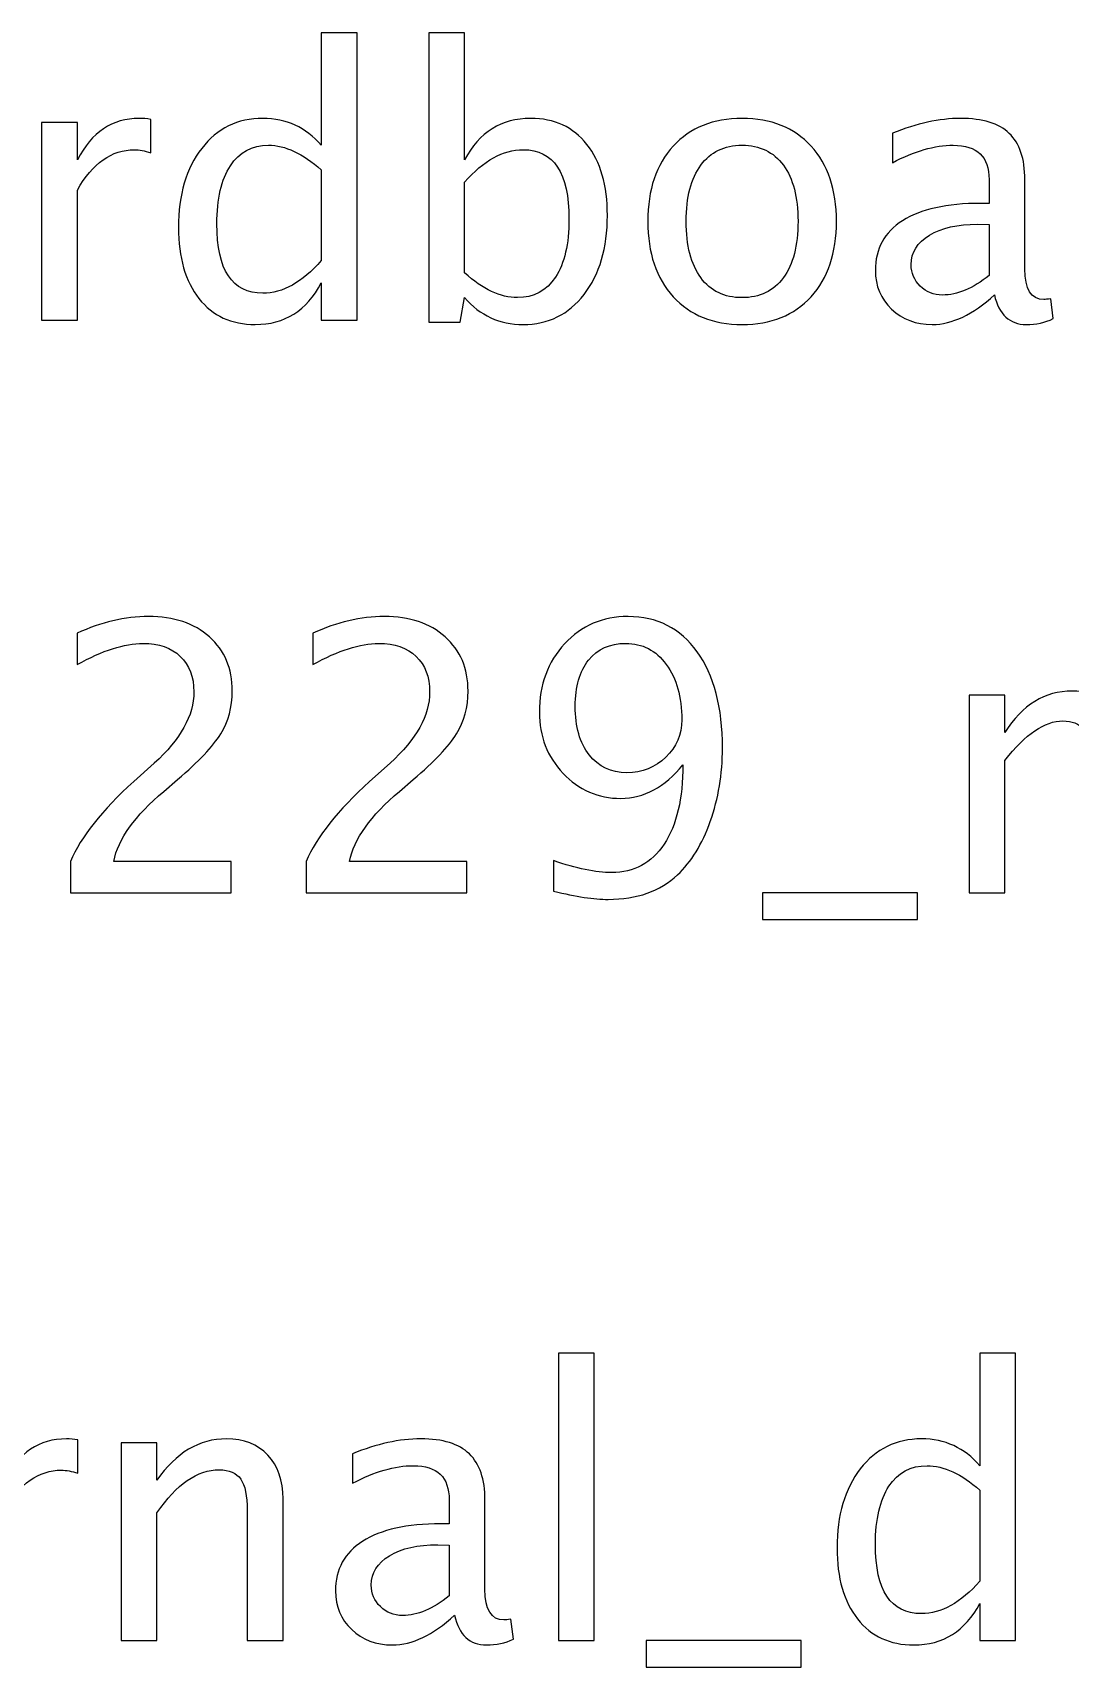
# Model space of a CAD drawing. Header units: centimetres. Extents: x -19.2 to 20.5, y -19 to 20.1.
# Drawn here: x -3.55 to -0.02, y 14.58 to 20.15 of the extents above; entities that cross this region are included whole.
import ezdxf

# ---------------------------------------------------------------- set-up
doc = ezdxf.new("R2010")
doc.units = ezdxf.units.CM
doc.header["$MEASUREMENT"] = 0
doc.layers.add('Layer 1', color=7, linetype='Continuous')

msp = doc.modelspace()

# ---------------------------------------------------------------- linework, layer by layer
at = {"layer": 'Layer 1'}
for points, knots in [([(-2.56951, 19.17044), (-2.56951, 19.17044), (-2.56951, 19.29681), (-2.56951, 19.29681), (-2.56951, 19.29681), (-2.61925, 19.2024), (-2.69418, 19.1552), (-2.7943, 19.1552), (-2.7943, 19.1552), (-2.87558, 19.1552), (-2.9395, 19.18462), (-2.98607, 19.24368), (-2.98607, 19.24368), (-3.03264, 19.30273), (-3.05592, 19.38338), (-3.05592, 19.48561), (-3.05592, 19.48561), (-3.05592, 19.59737), (-3.02946, 19.68733), (-2.97676, 19.75549), (-2.97676, 19.75549), (-2.92384, 19.82343), (-2.85441, 19.85751), (-2.76826, 19.85751), (-2.76826, 19.85751), (-2.68847, 19.85751), (-2.622, 19.82703), (-2.56951, 19.76586), (-2.56951, 19.76586), (-2.56951, 19.76586), (-2.56951, 20.14961), (-2.56951, 20.14961), (-2.56951, 20.14961), (-2.56951, 20.14961), (-2.44759, 20.14961), (-2.44759, 20.14961), (-2.44759, 20.14961), (-2.44759, 20.14961), (-2.44759, 19.17044), (-2.44759, 19.17044), (-2.44759, 19.17044), (-2.44759, 19.17044), (-2.56951, 19.17044), (-2.56951, 19.17044)], [0, 0, 0, 0, 0.0833333, 0.0833333, 0.0833333, 0.0833333, 0.1666667, 0.1666667, 0.1666667, 0.1666667, 0.25, 0.25, 0.25, 0.25, 0.3333333, 0.3333333, 0.3333333, 0.3333333, 0.4166667, 0.4166667, 0.4166667, 0.4166667, 0.5, 0.5, 0.5, 0.5, 0.5833333, 0.5833333, 0.5833333, 0.5833333, 0.6666667, 0.6666667, 0.6666667, 0.6666667, 0.75, 0.75, 0.75, 0.75, 0.8333333, 0.8333333, 0.8333333, 0.8333333, 1, 1, 1, 1]), ([(-2.20333, 19.16282), (-2.20333, 19.16282), (-2.20333, 20.14961), (-2.20333, 20.14961), (-2.20333, 20.14961), (-2.20333, 20.14961), (-2.08141, 20.14961), (-2.08141, 20.14961), (-2.08141, 20.14961), (-2.08141, 20.14961), (-2.08141, 19.71633), (-2.08141, 19.71633), (-2.08141, 19.71633), (-2.03146, 19.81052), (-1.95631, 19.85751), (-1.8562, 19.85751), (-1.8562, 19.85751), (-1.77513, 19.85751), (-1.71142, 19.82809), (-1.66485, 19.76903), (-1.66485, 19.76903), (-1.61828, 19.70998), (-1.595, 19.62933), (-1.595, 19.5271), (-1.595, 19.5271), (-1.595, 19.41576), (-1.62146, 19.3258), (-1.67416, 19.25765), (-1.67416, 19.25765), (-1.72687, 19.18928), (-1.79629, 19.1552), (-1.88223, 19.1552), (-1.88223, 19.1552), (-1.96203, 19.1552), (-2.02849, 19.18568), (-2.08141, 19.24685), (-2.08141, 19.24685), (-2.08141, 19.24685), (-2.09623, 19.16282), (-2.09623, 19.16282), (-2.09623, 19.16282), (-2.09623, 19.16282), (-2.20333, 19.16282), (-2.20333, 19.16282)], [0, 0, 0, 0, 0.0833333, 0.0833333, 0.0833333, 0.0833333, 0.1666667, 0.1666667, 0.1666667, 0.1666667, 0.25, 0.25, 0.25, 0.25, 0.3333333, 0.3333333, 0.3333333, 0.3333333, 0.4166667, 0.4166667, 0.4166667, 0.4166667, 0.5, 0.5, 0.5, 0.5, 0.5833333, 0.5833333, 0.5833333, 0.5833333, 0.6666667, 0.6666667, 0.6666667, 0.6666667, 0.75, 0.75, 0.75, 0.75, 0.8333333, 0.8333333, 0.8333333, 0.8333333, 1, 1, 1, 1]), ([(-3.52222, 19.17044), (-3.52222, 19.17044), (-3.52222, 19.84354), (-3.52222, 19.84354), (-3.52222, 19.84354), (-3.52222, 19.84354), (-3.4003, 19.84354), (-3.4003, 19.84354), (-3.4003, 19.84354), (-3.4003, 19.84354), (-3.4003, 19.71633), (-3.4003, 19.71633), (-3.4003, 19.71633), (-3.35183, 19.81052), (-3.28155, 19.85751), (-3.18927, 19.85751), (-3.18927, 19.85751), (-3.17678, 19.85751), (-3.16366, 19.85645), (-3.15011, 19.85434), (-3.15011, 19.85434), (-3.15011, 19.85434), (-3.15011, 19.74025), (-3.15011, 19.74025), (-3.15011, 19.74025), (-3.17128, 19.74723), (-3.1899, 19.75083), (-3.20599, 19.75083), (-3.20599, 19.75083), (-3.28346, 19.75083), (-3.34823, 19.70511), (-3.4003, 19.61346), (-3.4003, 19.61346), (-3.4003, 19.61346), (-3.4003, 19.17044), (-3.4003, 19.17044), (-3.4003, 19.17044), (-3.4003, 19.17044), (-3.52222, 19.17044), (-3.52222, 19.17044)], [0, 0, 0, 0, 0.0909091, 0.0909091, 0.0909091, 0.0909091, 0.1818182, 0.1818182, 0.1818182, 0.1818182, 0.2727273, 0.2727273, 0.2727273, 0.2727273, 0.3636364, 0.3636364, 0.3636364, 0.3636364, 0.4545455, 0.4545455, 0.4545455, 0.4545455, 0.5454545, 0.5454545, 0.5454545, 0.5454545, 0.6363636, 0.6363636, 0.6363636, 0.6363636, 0.7272727, 0.7272727, 0.7272727, 0.7272727, 0.8181818, 0.8181818, 0.8181818, 0.8181818, 1, 1, 1, 1]), ([(-1.13611, 19.1552), (-1.23496, 19.1552), (-1.31327, 19.18674), (-1.37085, 19.24982), (-1.37085, 19.24982), (-1.42863, 19.31289), (-1.45742, 19.39862), (-1.45742, 19.50678), (-1.45742, 19.50678), (-1.45742, 19.61473), (-1.42863, 19.70024), (-1.37085, 19.76311), (-1.37085, 19.76311), (-1.31327, 19.82597), (-1.23496, 19.85751), (-1.13611, 19.85751), (-1.13611, 19.85751), (-1.03726, 19.85751), (-0.95894, 19.82597), (-0.90137, 19.76311), (-0.90137, 19.76311), (-0.84359, 19.70024), (-0.8148, 19.61473), (-0.8148, 19.50678), (-0.8148, 19.50678), (-0.8148, 19.39862), (-0.84359, 19.31289), (-0.90137, 19.24982), (-0.90137, 19.24982), (-0.95894, 19.18674), (-1.03726, 19.1552), (-1.13611, 19.1552)], [0, 0, 0, 0, 0.1111111, 0.1111111, 0.1111111, 0.1111111, 0.2222222, 0.2222222, 0.2222222, 0.2222222, 0.3333333, 0.3333333, 0.3333333, 0.3333333, 0.4444444, 0.4444444, 0.4444444, 0.4444444, 0.5555556, 0.5555556, 0.5555556, 0.5555556, 0.6666667, 0.6666667, 0.6666667, 0.6666667, 0.7777778, 0.7777778, 0.7777778, 0.7777778, 1, 1, 1, 1]), ([(-0.27696, 19.25617), (-0.35019, 19.18886), (-0.42068, 19.1552), (-0.48841, 19.1552), (-0.48841, 19.1552), (-0.54408, 19.1552), (-0.59044, 19.17256), (-0.62705, 19.20748), (-0.62705, 19.20748), (-0.66388, 19.24241), (-0.6823, 19.28643), (-0.6823, 19.33956), (-0.6823, 19.33956), (-0.6823, 19.41301), (-0.6514, 19.46953), (-0.58959, 19.5089), (-0.58959, 19.5089), (-0.52778, 19.54827), (-0.43909, 19.56795), (-0.32352, 19.56795), (-0.32352, 19.56795), (-0.32352, 19.56795), (-0.29495, 19.56795), (-0.29495, 19.56795), (-0.29495, 19.56795), (-0.29495, 19.56795), (-0.29495, 19.64902), (-0.29495, 19.64902), (-0.29495, 19.64902), (-0.29495, 19.72712), (-0.33559, 19.76607), (-0.41708, 19.76607), (-0.41708, 19.76607), (-0.48016, 19.76607), (-0.54916, 19.74617), (-0.62388, 19.70638), (-0.62388, 19.70638), (-0.62388, 19.70638), (-0.62388, 19.80671), (-0.62388, 19.80671), (-0.62388, 19.80671), (-0.54175, 19.84058), (-0.46428, 19.85751), (-0.39168, 19.85751), (-0.39168, 19.85751), (-0.31696, 19.85751), (-0.26172, 19.84058), (-0.22637, 19.8065), (-0.22637, 19.8065), (-0.19081, 19.77242), (-0.17303, 19.71993), (-0.17303, 19.64902), (-0.17303, 19.64902), (-0.17303, 19.64902), (-0.17303, 19.34485), (-0.17303, 19.34485), (-0.17303, 19.34485), (-0.17303, 19.27522), (-0.15165, 19.24029), (-0.10868, 19.24029), (-0.10868, 19.24029), (-0.10339, 19.24029), (-0.09556, 19.24114), (-0.08519, 19.24283), (-0.08519, 19.24283), (-0.08519, 19.24283), (-0.07651, 19.1751), (-0.07651, 19.1751), (-0.07651, 19.1751), (-0.10424, 19.16176), (-0.13472, 19.1552), (-0.16816, 19.1552), (-0.16816, 19.1552), (-0.2251, 19.1552), (-0.26129, 19.18886), (-0.27696, 19.25617)], [0, 0, 0, 0, 0.05, 0.05, 0.05, 0.05, 0.1, 0.1, 0.1, 0.1, 0.15, 0.15, 0.15, 0.15, 0.2, 0.2, 0.2, 0.2, 0.25, 0.25, 0.25, 0.25, 0.3, 0.3, 0.3, 0.3, 0.35, 0.35, 0.35, 0.35, 0.4, 0.4, 0.4, 0.4, 0.45, 0.45, 0.45, 0.45, 0.5, 0.5, 0.5, 0.5, 0.55, 0.55, 0.55, 0.55, 0.6, 0.6, 0.6, 0.6, 0.65, 0.65, 0.65, 0.65, 0.7, 0.7, 0.7, 0.7, 0.75, 0.75, 0.75, 0.75, 0.8, 0.8, 0.8, 0.8, 0.85, 0.85, 0.85, 0.85, 0.9, 0.9, 0.9, 0.9, 1, 1, 1, 1]), ([(-2.56951, 19.68246), (-2.6328, 19.73813), (-2.6927, 19.76607), (-2.74943, 19.76607), (-2.74943, 19.76607), (-2.80531, 19.76607), (-2.84849, 19.74279), (-2.87918, 19.69601), (-2.87918, 19.69601), (-2.90987, 19.64944), (-2.92511, 19.5834), (-2.92511, 19.49789), (-2.92511, 19.49789), (-2.92511, 19.34062), (-2.87304, 19.26188), (-2.76869, 19.26188), (-2.76869, 19.26188), (-2.70095, 19.26188), (-2.63449, 19.29892), (-2.56951, 19.37279), (-2.56951, 19.37279), (-2.56951, 19.37279), (-2.56951, 19.68246), (-2.56951, 19.68246)], [0, 0, 0, 0, 0.1428571, 0.1428571, 0.1428571, 0.1428571, 0.2857143, 0.2857143, 0.2857143, 0.2857143, 0.4285714, 0.4285714, 0.4285714, 0.4285714, 0.5714286, 0.5714286, 0.5714286, 0.5714286, 0.7142857, 0.7142857, 0.7142857, 0.7142857, 1, 1, 1, 1]), ([(-2.08141, 19.33088), (-2.01854, 19.27479), (-1.95864, 19.24664), (-1.9017, 19.24664), (-1.9017, 19.24664), (-1.84561, 19.24664), (-1.80222, 19.27014), (-1.77174, 19.31691), (-1.77174, 19.31691), (-1.74105, 19.36369), (-1.72581, 19.42952), (-1.72581, 19.51461), (-1.72581, 19.51461), (-1.72581, 19.67209), (-1.77788, 19.75083), (-1.88202, 19.75083), (-1.88202, 19.75083), (-1.95018, 19.75083), (-2.01664, 19.714), (-2.08141, 19.64013), (-2.08141, 19.64013), (-2.08141, 19.64013), (-2.08141, 19.33088), (-2.08141, 19.33088)], [0, 0, 0, 0, 0.1428571, 0.1428571, 0.1428571, 0.1428571, 0.2857143, 0.2857143, 0.2857143, 0.2857143, 0.4285714, 0.4285714, 0.4285714, 0.4285714, 0.5714286, 0.5714286, 0.5714286, 0.5714286, 0.7142857, 0.7142857, 0.7142857, 0.7142857, 1, 1, 1, 1]), ([(-1.13632, 19.24664), (-1.076, 19.24664), (-1.02901, 19.26929), (-0.99556, 19.3148), (-0.99556, 19.3148), (-0.96233, 19.36009), (-0.94561, 19.42423), (-0.94561, 19.50678), (-0.94561, 19.50678), (-0.94561, 19.58912), (-0.96233, 19.65304), (-0.99556, 19.69834), (-0.99556, 19.69834), (-1.02901, 19.74342), (-1.076, 19.76607), (-1.13632, 19.76607), (-1.13632, 19.76607), (-1.19686, 19.76607), (-1.24385, 19.74342), (-1.27687, 19.69834), (-1.27687, 19.69834), (-1.3101, 19.65304), (-1.32661, 19.58912), (-1.32661, 19.50678), (-1.32661, 19.50678), (-1.32661, 19.42423), (-1.3101, 19.36009), (-1.27687, 19.3148), (-1.27687, 19.3148), (-1.24385, 19.26929), (-1.19686, 19.24664), (-1.13632, 19.24664)], [0, 0, 0, 0, 0.1111111, 0.1111111, 0.1111111, 0.1111111, 0.2222222, 0.2222222, 0.2222222, 0.2222222, 0.3333333, 0.3333333, 0.3333333, 0.3333333, 0.4444444, 0.4444444, 0.4444444, 0.4444444, 0.5555556, 0.5555556, 0.5555556, 0.5555556, 0.6666667, 0.6666667, 0.6666667, 0.6666667, 0.7777778, 0.7777778, 0.7777778, 0.7777778, 1, 1, 1, 1]), ([(-0.29495, 19.32263), (-0.29495, 19.32263), (-0.29495, 19.49556), (-0.29495, 19.49556), (-0.29495, 19.49556), (-0.29495, 19.49556), (-0.33411, 19.49683), (-0.33411, 19.49683), (-0.33411, 19.49683), (-0.40184, 19.49683), (-0.45645, 19.48434), (-0.49815, 19.45937), (-0.49815, 19.45937), (-0.53964, 19.43418), (-0.56038, 19.40095), (-0.56038, 19.35946), (-0.56038, 19.35946), (-0.56038, 19.33046), (-0.55001, 19.30591), (-0.52948, 19.2858), (-0.52948, 19.2858), (-0.50873, 19.26569), (-0.48354, 19.25553), (-0.4537, 19.25553), (-0.4537, 19.25553), (-0.4029, 19.25553), (-0.34998, 19.27797), (-0.29495, 19.32263)], [0, 0, 0, 0, 0.125, 0.125, 0.125, 0.125, 0.25, 0.25, 0.25, 0.25, 0.375, 0.375, 0.375, 0.375, 0.5, 0.5, 0.5, 0.5, 0.625, 0.625, 0.625, 0.625, 0.75, 0.75, 0.75, 0.75, 1, 1, 1, 1]), ([(-3.42382, 17.21887), (-3.42382, 17.21887), (-3.42382, 17.32555), (-3.42382, 17.32555), (-3.42382, 17.32555), (-3.38826, 17.40874), (-3.3165, 17.49954), (-3.20834, 17.59754), (-3.20834, 17.59754), (-3.20834, 17.59754), (-3.13849, 17.6602), (-3.13849, 17.6602), (-3.13849, 17.6602), (-3.04853, 17.7419), (-3.00345, 17.82276), (-3.00345, 17.90319), (-3.00345, 17.90319), (-3.00345, 17.95462), (-3.0189, 17.99484), (-3.04959, 18.02426), (-3.04959, 18.02426), (-3.08028, 18.05368), (-3.12283, 18.0685), (-3.1768, 18.0685), (-3.1768, 18.0685), (-3.23988, 18.0685), (-3.3146, 18.04437), (-3.40096, 17.99611), (-3.40096, 17.99611), (-3.40096, 17.99611), (-3.40096, 18.10279), (-3.40096, 18.10279), (-3.40096, 18.10279), (-3.31947, 18.14089), (-3.2384, 18.15994), (-3.15754, 18.15994), (-3.15754, 18.15994), (-3.07161, 18.15994), (-3.0026, 18.13687), (-2.95053, 18.09051), (-2.95053, 18.09051), (-2.89867, 18.04416), (-2.87264, 17.98278), (-2.87264, 17.90615), (-2.87264, 17.90615), (-2.87264, 17.85112), (-2.88576, 17.80222), (-2.91201, 17.75968), (-2.91201, 17.75968), (-2.93847, 17.71692), (-2.98736, 17.66528), (-3.05912, 17.60432), (-3.05912, 17.60432), (-3.05912, 17.60432), (-3.10632, 17.5641), (-3.10632, 17.5641), (-3.10632, 17.5641), (-3.20453, 17.48091), (-3.26126, 17.40133), (-3.2765, 17.32555), (-3.2765, 17.32555), (-3.2765, 17.32555), (-2.87645, 17.32555), (-2.87645, 17.32555), (-2.87645, 17.32555), (-2.87645, 17.32555), (-2.87645, 17.21887), (-2.87645, 17.21887), (-2.87645, 17.21887), (-2.87645, 17.21887), (-3.42382, 17.21887), (-3.42382, 17.21887)], [0, 0, 0, 0, 0.0526316, 0.0526316, 0.0526316, 0.0526316, 0.1052632, 0.1052632, 0.1052632, 0.1052632, 0.1578947, 0.1578947, 0.1578947, 0.1578947, 0.2105263, 0.2105263, 0.2105263, 0.2105263, 0.2631579, 0.2631579, 0.2631579, 0.2631579, 0.3157895, 0.3157895, 0.3157895, 0.3157895, 0.3684211, 0.3684211, 0.3684211, 0.3684211, 0.4210526, 0.4210526, 0.4210526, 0.4210526, 0.4736842, 0.4736842, 0.4736842, 0.4736842, 0.5263158, 0.5263158, 0.5263158, 0.5263158, 0.5789474, 0.5789474, 0.5789474, 0.5789474, 0.6315789, 0.6315789, 0.6315789, 0.6315789, 0.6842105, 0.6842105, 0.6842105, 0.6842105, 0.7368421, 0.7368421, 0.7368421, 0.7368421, 0.7894737, 0.7894737, 0.7894737, 0.7894737, 0.8421053, 0.8421053, 0.8421053, 0.8421053, 0.8947368, 0.8947368, 0.8947368, 0.8947368, 1, 1, 1, 1]), ([(-2.62076, 17.21887), (-2.62076, 17.21887), (-2.62076, 17.32555), (-2.62076, 17.32555), (-2.62076, 17.32555), (-2.5852, 17.40874), (-2.51344, 17.49954), (-2.40528, 17.59754), (-2.40528, 17.59754), (-2.40528, 17.59754), (-2.33543, 17.6602), (-2.33543, 17.6602), (-2.33543, 17.6602), (-2.24547, 17.7419), (-2.20039, 17.82276), (-2.20039, 17.90319), (-2.20039, 17.90319), (-2.20039, 17.95462), (-2.21584, 17.99484), (-2.24653, 18.02426), (-2.24653, 18.02426), (-2.27722, 18.05368), (-2.31977, 18.0685), (-2.37374, 18.0685), (-2.37374, 18.0685), (-2.43682, 18.0685), (-2.51154, 18.04437), (-2.5979, 17.99611), (-2.5979, 17.99611), (-2.5979, 17.99611), (-2.5979, 18.10279), (-2.5979, 18.10279), (-2.5979, 18.10279), (-2.51641, 18.14089), (-2.43534, 18.15994), (-2.35448, 18.15994), (-2.35448, 18.15994), (-2.26855, 18.15994), (-2.19954, 18.13687), (-2.14747, 18.09051), (-2.14747, 18.09051), (-2.09561, 18.04416), (-2.06958, 17.98278), (-2.06958, 17.90615), (-2.06958, 17.90615), (-2.06958, 17.85112), (-2.0827, 17.80222), (-2.10895, 17.75968), (-2.10895, 17.75968), (-2.13541, 17.71692), (-2.1843, 17.66528), (-2.25606, 17.60432), (-2.25606, 17.60432), (-2.25606, 17.60432), (-2.30326, 17.5641), (-2.30326, 17.5641), (-2.30326, 17.5641), (-2.40147, 17.48091), (-2.4582, 17.40133), (-2.47344, 17.32555), (-2.47344, 17.32555), (-2.47344, 17.32555), (-2.07339, 17.32555), (-2.07339, 17.32555), (-2.07339, 17.32555), (-2.07339, 17.32555), (-2.07339, 17.21887), (-2.07339, 17.21887), (-2.07339, 17.21887), (-2.07339, 17.21887), (-2.62076, 17.21887), (-2.62076, 17.21887)], [0, 0, 0, 0, 0.0526316, 0.0526316, 0.0526316, 0.0526316, 0.1052632, 0.1052632, 0.1052632, 0.1052632, 0.1578947, 0.1578947, 0.1578947, 0.1578947, 0.2105263, 0.2105263, 0.2105263, 0.2105263, 0.2631579, 0.2631579, 0.2631579, 0.2631579, 0.3157895, 0.3157895, 0.3157895, 0.3157895, 0.3684211, 0.3684211, 0.3684211, 0.3684211, 0.4210526, 0.4210526, 0.4210526, 0.4210526, 0.4736842, 0.4736842, 0.4736842, 0.4736842, 0.5263158, 0.5263158, 0.5263158, 0.5263158, 0.5789474, 0.5789474, 0.5789474, 0.5789474, 0.6315789, 0.6315789, 0.6315789, 0.6315789, 0.6842105, 0.6842105, 0.6842105, 0.6842105, 0.7368421, 0.7368421, 0.7368421, 0.7368421, 0.7894737, 0.7894737, 0.7894737, 0.7894737, 0.8421053, 0.8421053, 0.8421053, 0.8421053, 0.8947368, 0.8947368, 0.8947368, 0.8947368, 1, 1, 1, 1]), ([(-1.77833, 17.22395), (-1.77833, 17.22395), (-1.77833, 17.32809), (-1.77833, 17.32809), (-1.77833, 17.32809), (-1.70065, 17.301), (-1.63461, 17.28745), (-1.58, 17.28745), (-1.58, 17.28745), (-1.50401, 17.28745), (-1.44453, 17.31984), (-1.40177, 17.38461), (-1.40177, 17.38461), (-1.35902, 17.44938), (-1.33764, 17.53955), (-1.33764, 17.6549), (-1.33764, 17.6549), (-1.39966, 17.57849), (-1.47014, 17.54018), (-1.54931, 17.54018), (-1.54931, 17.54018), (-1.62656, 17.54018), (-1.69218, 17.56854), (-1.74594, 17.62548), (-1.74594, 17.62548), (-1.79971, 17.68242), (-1.82659, 17.75164), (-1.82659, 17.83355), (-1.82659, 17.83355), (-1.82659, 17.92753), (-1.79801, 18.00542), (-1.74065, 18.06723), (-1.74065, 18.06723), (-1.6835, 18.12904), (-1.61154, 18.15994), (-1.52475, 18.15994), (-1.52475, 18.15994), (-1.42506, 18.15994), (-1.34653, 18.11994), (-1.28917, 18.03993), (-1.28917, 18.03993), (-1.23181, 17.95992), (-1.20302, 17.85048), (-1.20302, 17.71142), (-1.20302, 17.71142), (-1.20302, 17.62294), (-1.21678, 17.53976), (-1.24451, 17.46186), (-1.24451, 17.46186), (-1.27223, 17.38376), (-1.30928, 17.32322), (-1.35605, 17.27983), (-1.35605, 17.27983), (-1.41574, 17.22395), (-1.49448, 17.19601), (-1.59185, 17.19601), (-1.59185, 17.19601), (-1.6399, 17.19601), (-1.70192, 17.20532), (-1.77833, 17.22395)], [0, 0, 0, 0, 0.0625, 0.0625, 0.0625, 0.0625, 0.125, 0.125, 0.125, 0.125, 0.1875, 0.1875, 0.1875, 0.1875, 0.25, 0.25, 0.25, 0.25, 0.3125, 0.3125, 0.3125, 0.3125, 0.375, 0.375, 0.375, 0.375, 0.4375, 0.4375, 0.4375, 0.4375, 0.5, 0.5, 0.5, 0.5, 0.5625, 0.5625, 0.5625, 0.5625, 0.625, 0.625, 0.625, 0.625, 0.6875, 0.6875, 0.6875, 0.6875, 0.75, 0.75, 0.75, 0.75, 0.8125, 0.8125, 0.8125, 0.8125, 0.875, 0.875, 0.875, 0.875, 1, 1, 1, 1]), ([(-1.70467, 17.85429), (-1.70467, 17.78444), (-1.68879, 17.7292), (-1.65704, 17.68856), (-1.65704, 17.68856), (-1.62529, 17.64813), (-1.58254, 17.62781), (-1.52856, 17.62781), (-1.52856, 17.62781), (-1.4767, 17.62781), (-1.43247, 17.64538), (-1.39606, 17.68052), (-1.39606, 17.68052), (-1.35965, 17.71565), (-1.34145, 17.7582), (-1.34145, 17.80773), (-1.34145, 17.80773), (-1.34145, 17.88604), (-1.35902, 17.94912), (-1.39437, 17.99675), (-1.39437, 17.99675), (-1.4295, 18.04458), (-1.47565, 18.0685), (-1.53301, 18.0685), (-1.53301, 18.0685), (-1.58656, 18.0685), (-1.62847, 18.04945), (-1.65895, 18.01135), (-1.65895, 18.01135), (-1.68943, 17.97325), (-1.70467, 17.92097), (-1.70467, 17.85429)], [0, 0, 0, 0, 0.1111111, 0.1111111, 0.1111111, 0.1111111, 0.2222222, 0.2222222, 0.2222222, 0.2222222, 0.3333333, 0.3333333, 0.3333333, 0.3333333, 0.4444444, 0.4444444, 0.4444444, 0.4444444, 0.5555556, 0.5555556, 0.5555556, 0.5555556, 0.6666667, 0.6666667, 0.6666667, 0.6666667, 0.7777778, 0.7777778, 0.7777778, 0.7777778, 1, 1, 1, 1]), ([(-0.36313, 17.21887), (-0.36313, 17.21887), (-0.36313, 17.89197), (-0.36313, 17.89197), (-0.36313, 17.89197), (-0.36313, 17.89197), (-0.24121, 17.89197), (-0.24121, 17.89197), (-0.24121, 17.89197), (-0.24121, 17.89197), (-0.24121, 17.76476), (-0.24121, 17.76476), (-0.24121, 17.76476), (-0.18173, 17.85895), (-0.10553, 17.90594), (-0.01219, 17.90594), (-0.01219, 17.90594), (0.07777, 17.90594), (0.13894, 17.85895), (0.17154, 17.76476), (0.17154, 17.76476), (0.22933, 17.8598), (0.30468, 17.90721), (0.39718, 17.90721), (0.39718, 17.90721), (0.45623, 17.90721), (0.50216, 17.88985), (0.53497, 17.85493), (0.53497, 17.85493), (0.56778, 17.82), (0.58429, 17.77111), (0.58429, 17.70824), (0.58429, 17.70824), (0.58429, 17.70824), (0.58429, 17.21887), (0.58429, 17.21887), (0.58429, 17.21887), (0.58429, 17.21887), (0.46237, 17.21887), (0.46237, 17.21887), (0.46237, 17.21887), (0.46237, 17.21887), (0.46237, 17.68814), (0.46237, 17.68814), (0.46237, 17.68814), (0.46237, 17.76476), (0.43189, 17.80307), (0.37093, 17.80307), (0.37093, 17.80307), (0.30764, 17.80307), (0.24118, 17.75841), (0.17154, 17.66887), (0.17154, 17.66887), (0.17154, 17.66887), (0.17154, 17.21887), (0.17154, 17.21887), (0.17154, 17.21887), (0.17154, 17.21887), (0.04962, 17.21887), (0.04962, 17.21887), (0.04962, 17.21887), (0.04962, 17.21887), (0.04962, 17.68856), (0.04962, 17.68856), (0.04962, 17.68856), (0.04962, 17.76582), (0.01872, 17.80434), (-0.0433, 17.80434), (-0.0433, 17.80434), (-0.1049, 17.80434), (-0.17094, 17.75947), (-0.24121, 17.66951), (-0.24121, 17.66951), (-0.24121, 17.66951), (-0.24121, 17.21887), (-0.24121, 17.21887), (-0.24121, 17.21887), (-0.24121, 17.21887), (-0.36313, 17.21887), (-0.36313, 17.21887)], [0, 0, 0, 0, 0.047619, 0.047619, 0.047619, 0.047619, 0.0952381, 0.0952381, 0.0952381, 0.0952381, 0.1428571, 0.1428571, 0.1428571, 0.1428571, 0.1904762, 0.1904762, 0.1904762, 0.1904762, 0.2380952, 0.2380952, 0.2380952, 0.2380952, 0.2857143, 0.2857143, 0.2857143, 0.2857143, 0.3333333, 0.3333333, 0.3333333, 0.3333333, 0.3809524, 0.3809524, 0.3809524, 0.3809524, 0.4285714, 0.4285714, 0.4285714, 0.4285714, 0.4761905, 0.4761905, 0.4761905, 0.4761905, 0.5238095, 0.5238095, 0.5238095, 0.5238095, 0.5714286, 0.5714286, 0.5714286, 0.5714286, 0.6190476, 0.6190476, 0.6190476, 0.6190476, 0.6666667, 0.6666667, 0.6666667, 0.6666667, 0.7142857, 0.7142857, 0.7142857, 0.7142857, 0.7619048, 0.7619048, 0.7619048, 0.7619048, 0.8095238, 0.8095238, 0.8095238, 0.8095238, 0.8571429, 0.8571429, 0.8571429, 0.8571429, 0.9047619, 0.9047619, 0.9047619, 0.9047619, 1, 1, 1, 1]), ([(-1.06671, 17.12743), (-1.06671, 17.12743), (-1.06671, 17.21887), (-1.06671, 17.21887), (-1.06671, 17.21887), (-1.06671, 17.21887), (-0.53839, 17.21887), (-0.53839, 17.21887), (-0.53839, 17.21887), (-0.53839, 17.21887), (-0.53839, 17.12743), (-0.53839, 17.12743), (-0.53839, 17.12743), (-0.53839, 17.12743), (-1.06671, 17.12743), (-1.06671, 17.12743)], [0, 0, 0, 0, 0.2, 0.2, 0.2, 0.2, 0.4, 0.4, 0.4, 0.4, 0.6, 0.6, 0.6, 0.6, 1, 1, 1, 1]), ([(-1.76149, 14.67044), (-1.76149, 14.67044), (-1.76149, 15.64961), (-1.76149, 15.64961), (-1.76149, 15.64961), (-1.76149, 15.64961), (-1.63957, 15.64961), (-1.63957, 15.64961), (-1.63957, 15.64961), (-1.63957, 15.64961), (-1.63957, 14.67044), (-1.63957, 14.67044), (-1.63957, 14.67044), (-1.63957, 14.67044), (-1.76149, 14.67044), (-1.76149, 14.67044)], [0, 0, 0, 0, 0.2, 0.2, 0.2, 0.2, 0.4, 0.4, 0.4, 0.4, 0.6, 0.6, 0.6, 0.6, 1, 1, 1, 1]), ([(-0.32639, 14.67044), (-0.32639, 14.67044), (-0.32639, 14.79681), (-0.32639, 14.79681), (-0.32639, 14.79681), (-0.37613, 14.7024), (-0.45106, 14.6552), (-0.55118, 14.6552), (-0.55118, 14.6552), (-0.63246, 14.6552), (-0.69638, 14.68462), (-0.74295, 14.74368), (-0.74295, 14.74368), (-0.78952, 14.80273), (-0.8128, 14.88338), (-0.8128, 14.98561), (-0.8128, 14.98561), (-0.8128, 15.09737), (-0.78634, 15.18733), (-0.73364, 15.25549), (-0.73364, 15.25549), (-0.68072, 15.32343), (-0.61129, 15.35751), (-0.52514, 15.35751), (-0.52514, 15.35751), (-0.44535, 15.35751), (-0.37888, 15.32703), (-0.32639, 15.26586), (-0.32639, 15.26586), (-0.32639, 15.26586), (-0.32639, 15.64961), (-0.32639, 15.64961), (-0.32639, 15.64961), (-0.32639, 15.64961), (-0.20447, 15.64961), (-0.20447, 15.64961), (-0.20447, 15.64961), (-0.20447, 15.64961), (-0.20447, 14.67044), (-0.20447, 14.67044), (-0.20447, 14.67044), (-0.20447, 14.67044), (-0.32639, 14.67044), (-0.32639, 14.67044)], [0, 0, 0, 0, 0.0833333, 0.0833333, 0.0833333, 0.0833333, 0.1666667, 0.1666667, 0.1666667, 0.1666667, 0.25, 0.25, 0.25, 0.25, 0.3333333, 0.3333333, 0.3333333, 0.3333333, 0.4166667, 0.4166667, 0.4166667, 0.4166667, 0.5, 0.5, 0.5, 0.5, 0.5833333, 0.5833333, 0.5833333, 0.5833333, 0.6666667, 0.6666667, 0.6666667, 0.6666667, 0.75, 0.75, 0.75, 0.75, 0.8333333, 0.8333333, 0.8333333, 0.8333333, 1, 1, 1, 1]), ([(-3.77063, 14.67044), (-3.77063, 14.67044), (-3.77063, 15.34354), (-3.77063, 15.34354), (-3.77063, 15.34354), (-3.77063, 15.34354), (-3.64871, 15.34354), (-3.64871, 15.34354), (-3.64871, 15.34354), (-3.64871, 15.34354), (-3.64871, 15.21633), (-3.64871, 15.21633), (-3.64871, 15.21633), (-3.60024, 15.31052), (-3.52996, 15.35751), (-3.43768, 15.35751), (-3.43768, 15.35751), (-3.42519, 15.35751), (-3.41207, 15.35645), (-3.39852, 15.35434), (-3.39852, 15.35434), (-3.39852, 15.35434), (-3.39852, 15.24025), (-3.39852, 15.24025), (-3.39852, 15.24025), (-3.41969, 15.24723), (-3.43831, 15.25083), (-3.4544, 15.25083), (-3.4544, 15.25083), (-3.53187, 15.25083), (-3.59664, 15.20511), (-3.64871, 15.11346), (-3.64871, 15.11346), (-3.64871, 15.11346), (-3.64871, 14.67044), (-3.64871, 14.67044), (-3.64871, 14.67044), (-3.64871, 14.67044), (-3.77063, 14.67044), (-3.77063, 14.67044)], [0, 0, 0, 0, 0.0909091, 0.0909091, 0.0909091, 0.0909091, 0.1818182, 0.1818182, 0.1818182, 0.1818182, 0.2727273, 0.2727273, 0.2727273, 0.2727273, 0.3636364, 0.3636364, 0.3636364, 0.3636364, 0.4545455, 0.4545455, 0.4545455, 0.4545455, 0.5454545, 0.5454545, 0.5454545, 0.5454545, 0.6363636, 0.6363636, 0.6363636, 0.6363636, 0.7272727, 0.7272727, 0.7272727, 0.7272727, 0.8181818, 0.8181818, 0.8181818, 0.8181818, 1, 1, 1, 1]), ([(-3.25099, 14.67044), (-3.25099, 14.67044), (-3.25099, 15.34354), (-3.25099, 15.34354), (-3.25099, 15.34354), (-3.25099, 15.34354), (-3.12907, 15.34354), (-3.12907, 15.34354), (-3.12907, 15.34354), (-3.12907, 15.34354), (-3.12907, 15.21633), (-3.12907, 15.21633), (-3.12907, 15.21633), (-3.06451, 15.31052), (-2.98535, 15.35751), (-2.89179, 15.35751), (-2.89179, 15.35751), (-2.83295, 15.35751), (-2.78617, 15.3391), (-2.75167, 15.30205), (-2.75167, 15.30205), (-2.71717, 15.26522), (-2.69981, 15.21548), (-2.69981, 15.15325), (-2.69981, 15.15325), (-2.69981, 15.15325), (-2.69981, 14.67044), (-2.69981, 14.67044), (-2.69981, 14.67044), (-2.69981, 14.67044), (-2.82173, 14.67044), (-2.82173, 14.67044), (-2.82173, 14.67044), (-2.82173, 14.67044), (-2.82173, 15.11346), (-2.82173, 15.11346), (-2.82173, 15.11346), (-2.82173, 15.16341), (-2.82914, 15.19897), (-2.84374, 15.22014), (-2.84374, 15.22014), (-2.85856, 15.24152), (-2.8829, 15.2521), (-2.91698, 15.2521), (-2.91698, 15.2521), (-2.99191, 15.2521), (-3.06261, 15.20321), (-3.12907, 15.10542), (-3.12907, 15.10542), (-3.12907, 15.10542), (-3.12907, 14.67044), (-3.12907, 14.67044), (-3.12907, 14.67044), (-3.12907, 14.67044), (-3.25099, 14.67044), (-3.25099, 14.67044)], [0, 0, 0, 0, 0.0666667, 0.0666667, 0.0666667, 0.0666667, 0.1333333, 0.1333333, 0.1333333, 0.1333333, 0.2, 0.2, 0.2, 0.2, 0.2666667, 0.2666667, 0.2666667, 0.2666667, 0.3333333, 0.3333333, 0.3333333, 0.3333333, 0.4, 0.4, 0.4, 0.4, 0.4666667, 0.4666667, 0.4666667, 0.4666667, 0.5333333, 0.5333333, 0.5333333, 0.5333333, 0.6, 0.6, 0.6, 0.6, 0.6666667, 0.6666667, 0.6666667, 0.6666667, 0.7333333, 0.7333333, 0.7333333, 0.7333333, 0.8, 0.8, 0.8, 0.8, 0.8666667, 0.8666667, 0.8666667, 0.8666667, 1, 1, 1, 1]), ([(-2.11582, 14.75617), (-2.18905, 14.68886), (-2.25954, 14.6552), (-2.32727, 14.6552), (-2.32727, 14.6552), (-2.38294, 14.6552), (-2.4293, 14.67256), (-2.46591, 14.70748), (-2.46591, 14.70748), (-2.50274, 14.74241), (-2.52116, 14.78643), (-2.52116, 14.83956), (-2.52116, 14.83956), (-2.52116, 14.91301), (-2.49026, 14.96953), (-2.42845, 15.0089), (-2.42845, 15.0089), (-2.36664, 15.04827), (-2.27795, 15.06795), (-2.16238, 15.06795), (-2.16238, 15.06795), (-2.16238, 15.06795), (-2.13381, 15.06795), (-2.13381, 15.06795), (-2.13381, 15.06795), (-2.13381, 15.06795), (-2.13381, 15.14902), (-2.13381, 15.14902), (-2.13381, 15.14902), (-2.13381, 15.22712), (-2.17445, 15.26607), (-2.25594, 15.26607), (-2.25594, 15.26607), (-2.31902, 15.26607), (-2.38802, 15.24617), (-2.46274, 15.20638), (-2.46274, 15.20638), (-2.46274, 15.20638), (-2.46274, 15.30671), (-2.46274, 15.30671), (-2.46274, 15.30671), (-2.38061, 15.34058), (-2.30314, 15.35751), (-2.23054, 15.35751), (-2.23054, 15.35751), (-2.15582, 15.35751), (-2.10058, 15.34058), (-2.06523, 15.3065), (-2.06523, 15.3065), (-2.02967, 15.27242), (-2.01189, 15.21993), (-2.01189, 15.14902), (-2.01189, 15.14902), (-2.01189, 15.14902), (-2.01189, 14.84485), (-2.01189, 14.84485), (-2.01189, 14.84485), (-2.01189, 14.77522), (-1.99051, 14.74029), (-1.94754, 14.74029), (-1.94754, 14.74029), (-1.94225, 14.74029), (-1.93442, 14.74114), (-1.92405, 14.74283), (-1.92405, 14.74283), (-1.92405, 14.74283), (-1.91537, 14.6751), (-1.91537, 14.6751), (-1.91537, 14.6751), (-1.9431, 14.66176), (-1.97358, 14.6552), (-2.00702, 14.6552), (-2.00702, 14.6552), (-2.06396, 14.6552), (-2.10015, 14.68886), (-2.11582, 14.75617)], [0, 0, 0, 0, 0.05, 0.05, 0.05, 0.05, 0.1, 0.1, 0.1, 0.1, 0.15, 0.15, 0.15, 0.15, 0.2, 0.2, 0.2, 0.2, 0.25, 0.25, 0.25, 0.25, 0.3, 0.3, 0.3, 0.3, 0.35, 0.35, 0.35, 0.35, 0.4, 0.4, 0.4, 0.4, 0.45, 0.45, 0.45, 0.45, 0.5, 0.5, 0.5, 0.5, 0.55, 0.55, 0.55, 0.55, 0.6, 0.6, 0.6, 0.6, 0.65, 0.65, 0.65, 0.65, 0.7, 0.7, 0.7, 0.7, 0.75, 0.75, 0.75, 0.75, 0.8, 0.8, 0.8, 0.8, 0.85, 0.85, 0.85, 0.85, 0.9, 0.9, 0.9, 0.9, 1, 1, 1, 1]), ([(-0.32639, 15.18246), (-0.38968, 15.23813), (-0.44958, 15.26607), (-0.50631, 15.26607), (-0.50631, 15.26607), (-0.56219, 15.26607), (-0.60537, 15.24279), (-0.63606, 15.19601), (-0.63606, 15.19601), (-0.66675, 15.14944), (-0.68199, 15.0834), (-0.68199, 14.99789), (-0.68199, 14.99789), (-0.68199, 14.84062), (-0.62992, 14.76188), (-0.52557, 14.76188), (-0.52557, 14.76188), (-0.45783, 14.76188), (-0.39137, 14.79892), (-0.32639, 14.87279), (-0.32639, 14.87279), (-0.32639, 14.87279), (-0.32639, 15.18246), (-0.32639, 15.18246)], [0, 0, 0, 0, 0.1428571, 0.1428571, 0.1428571, 0.1428571, 0.2857143, 0.2857143, 0.2857143, 0.2857143, 0.4285714, 0.4285714, 0.4285714, 0.4285714, 0.5714286, 0.5714286, 0.5714286, 0.5714286, 0.7142857, 0.7142857, 0.7142857, 0.7142857, 1, 1, 1, 1]), ([(-2.13381, 14.82263), (-2.13381, 14.82263), (-2.13381, 14.99556), (-2.13381, 14.99556), (-2.13381, 14.99556), (-2.13381, 14.99556), (-2.17297, 14.99683), (-2.17297, 14.99683), (-2.17297, 14.99683), (-2.2407, 14.99683), (-2.29531, 14.98434), (-2.33701, 14.95937), (-2.33701, 14.95937), (-2.3785, 14.93418), (-2.39924, 14.90095), (-2.39924, 14.85946), (-2.39924, 14.85946), (-2.39924, 14.83046), (-2.38887, 14.80591), (-2.36834, 14.7858), (-2.36834, 14.7858), (-2.34759, 14.76569), (-2.3224, 14.75553), (-2.29256, 14.75553), (-2.29256, 14.75553), (-2.24176, 14.75553), (-2.18884, 14.77797), (-2.13381, 14.82263)], [0, 0, 0, 0, 0.125, 0.125, 0.125, 0.125, 0.25, 0.25, 0.25, 0.25, 0.375, 0.375, 0.375, 0.375, 0.5, 0.5, 0.5, 0.5, 0.625, 0.625, 0.625, 0.625, 0.75, 0.75, 0.75, 0.75, 1, 1, 1, 1]), ([(-1.46304, 14.579), (-1.46304, 14.579), (-1.46304, 14.67044), (-1.46304, 14.67044), (-1.46304, 14.67044), (-1.46304, 14.67044), (-0.93472, 14.67044), (-0.93472, 14.67044), (-0.93472, 14.67044), (-0.93472, 14.67044), (-0.93472, 14.579), (-0.93472, 14.579), (-0.93472, 14.579), (-0.93472, 14.579), (-1.46304, 14.579), (-1.46304, 14.579)], [0, 0, 0, 0, 0.2, 0.2, 0.2, 0.2, 0.4, 0.4, 0.4, 0.4, 0.6, 0.6, 0.6, 0.6, 1, 1, 1, 1])]:
    msp.add_open_spline(points, degree=3, knots=knots, dxfattribs=at)

doc.saveas('drawing.dxf')
